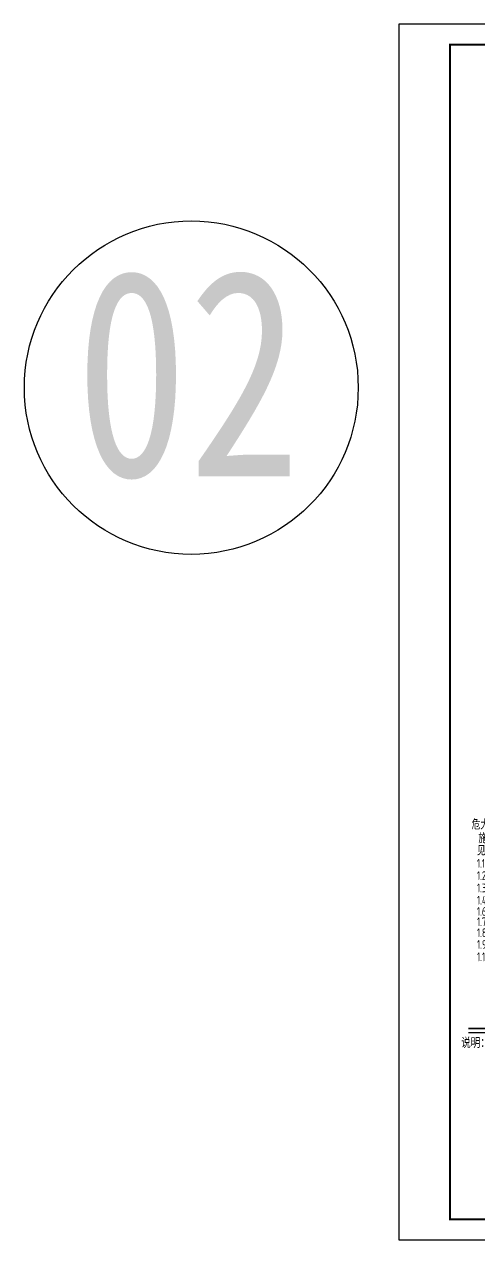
# Model space of a CAD drawing. Extents: x 169490 to 7584583, y -2399407 to 1374371.
# Drawn here: x 1367658 to 1389833, y 795791 to 855191 of the extents above; entities that cross this region are included whole.
import ezdxf

# ---------------------------------------------------------------- set-up
doc = ezdxf.new("R2010")
doc.units = 0
doc.header["$LTSCALE"] = 100
doc.linetypes.add('D3轴线点划线', pattern=[18.5, 12, -3, 0.5, -3])
for name, color, linetype in [('bangtu$0$TEXT', 7, 'CONTINUOUS'), ('C-DOTE', 8, 'D3轴线点划线'), ('S-BEAM-LINE1', 4, 'CONTINUOUS'), ('S-SLAB-RTEXT', 7, 'CONTINUOUS'), ('TEXT', 7, 'CONTINUOUS'), ('图框', 140, 'CONTINUOUS'), ('文字', 7, 'CONTINUOUS')]:
    doc.layers.add(name, color=color, linetype=linetype)
doc.layers.add('承台', color=32, linetype='CONTINUOUS', lineweight=35)
doc.layers.add('砼柱', color=2, linetype='CONTINUOUS', lineweight=35)
doc.styles.add('-宋体-结构', font='tssdeng2.shx', dxfattribs={"width": 0.8, "bigfont": 'hztxt.shx'})
doc.styles.add('bangtu$0$FSJ', font='tssdeng.shx', dxfattribs={"width": 0.7, "bigfont": 'hztxt.shx'})
doc.styles.add('黑体', font='simhei.ttf', dxfattribs={"width": 0.7})

# ---------------------------------------------------------------- blocks, each defined once
blk = doc.blocks.new('A$C0A6B0543')
at = {"layer": 'bangtu$0$TEXT', "style": 'bangtu$0$FSJ', "width": 0.75}
for s, p in [('危大工程施工安全', (-19, 7186)), ('施工过程中应采取措施保证以下危险性较大的分部分项工程的安全可靠，危险性较大的分部分项工程具体内容详', (296, 6560)), ('见《危险性较大的分部分项工程安全管理规定》（住房城乡建设部令第37号）。 ', (229, 5998)), ('1.1 基坑工程', (229, 5435)), ('1.2 模板工程及支撑体系，包括：各类工具式模板工程；混凝土模板支撑工程；承重支撑体系。 ', (229, 4873)), ('1.3 起重吊装及起重机械安装拆卸工程', (229, 4310)), ('1.4 脚手架工程', (229, 3748)), ('1.5 拆除工程 ', (3254, 3736)), ('1.6 建筑幕墙安装工程', (229, 3236)), ('1.7 钢结构、网架和索膜结构安装工程', (231, 2763)), ('1.8 装配式建筑混凝土预制构件安装工程', (231, 2263)), ('1.9 水下作业工程', (231, 1725)), ('1.10 暗挖工程', (2958, 1722)), ('1.12 基坑土方开挖应严格按设计要求进行，不得超挖。基坑周边堆载不得超过设计规定。土方开挖完成后应', (231, 1160)), ('立即施工垫层，对基坑进行封闭，防止水浸和暴露，并应及时进行地下结构施工。应考虑地下室施工对', (1367, 603)), ('周边建筑、道路、围墙及施工安全的影响，要求先施工较深的地下室。', (1367, 57))]:
    blk.add_text(s, height=400, dxfattribs=at).set_placement(p)
blk = doc.blocks.new('A$C1086545C')
at = {"layer": 'S-BEAM-LINE1', "ltscale": 10}
blk.add_blockref('A$C0A6B0543', (0, 0), dxfattribs=at)
blk = doc.blocks.new('A$C3EFE1363')
at = {"layer": '承台', "ltscale": 10}
blk.add_blockref('A$C1086545C', (0, 0), dxfattribs=at)

msp = doc.modelspace()

# ---------------------------------------------------------------- linework, layer by layer
at = {"layer": 'TEXT', "color": 1}
msp.add_circle((1375806, 837433.4), 8148.1, dxfattribs=at)
at = {"layer": '图框'}
msp.add_lwpolyline([(1385935.3, 795791.4), (1470035.3, 795791.4), (1470035.3, 855191.4), (1385935.3, 855191.4)], close=True, dxfattribs=at)
at = {"layer": '图框', "const_width": 100}
msp.add_lwpolyline([(1388435.3, 796791.4), (1469035.3, 796791.4), (1469035.3, 854191.4), (1388435.3, 854191.4)], close=True, dxfattribs=at)
at = {"layer": '文字'}
msp.add_line((1389335.4, 805916.6), (1398118.5, 805916.6), dxfattribs=at)
at = {"layer": '文字', "const_width": 75, "elevation": 0}
msp.add_lwpolyline([(1389335.4, 806112.5), (1398118.5, 806112.5)], dxfattribs=at)
at = {"layer": '砼柱', "ltscale": 10}
msp.add_lwpolyline([(1388435.3, 854191.4), (1462040.2, 854191.4), (1462040.2, 796791.4), (1388435.3, 796791.4)], close=True, dxfattribs=at)

# ---------------------------------------------------------------- block references
at = {"layer": 'C-DOTE', "ltscale": 10, "xscale": 1.0692, "yscale": 1.0692, "zscale": 1.0692}
msp.add_blockref('A$C3EFE1363', (1389503.4, 808160.7), dxfattribs=at)

# ---------------------------------------------------------------- texts
at = {"layer": 'S-SLAB-RTEXT', "style": '-宋体-结构', "width": 0.8}
msp.add_text('说明：1. 本工程的%%P0.000标高相当于绝对标高24.95(1985国家高程)。', height=450, dxfattribs=at).set_placement((1388977.3, 805167.9))
at = {"layer": 'TEXT', "color": 1, "style": '黑体', "width": 0.8}
msp.add_text('02', height=10094.18, dxfattribs=at).set_placement((1370148.8, 833106.1))

doc.saveas('drawing.dxf')
